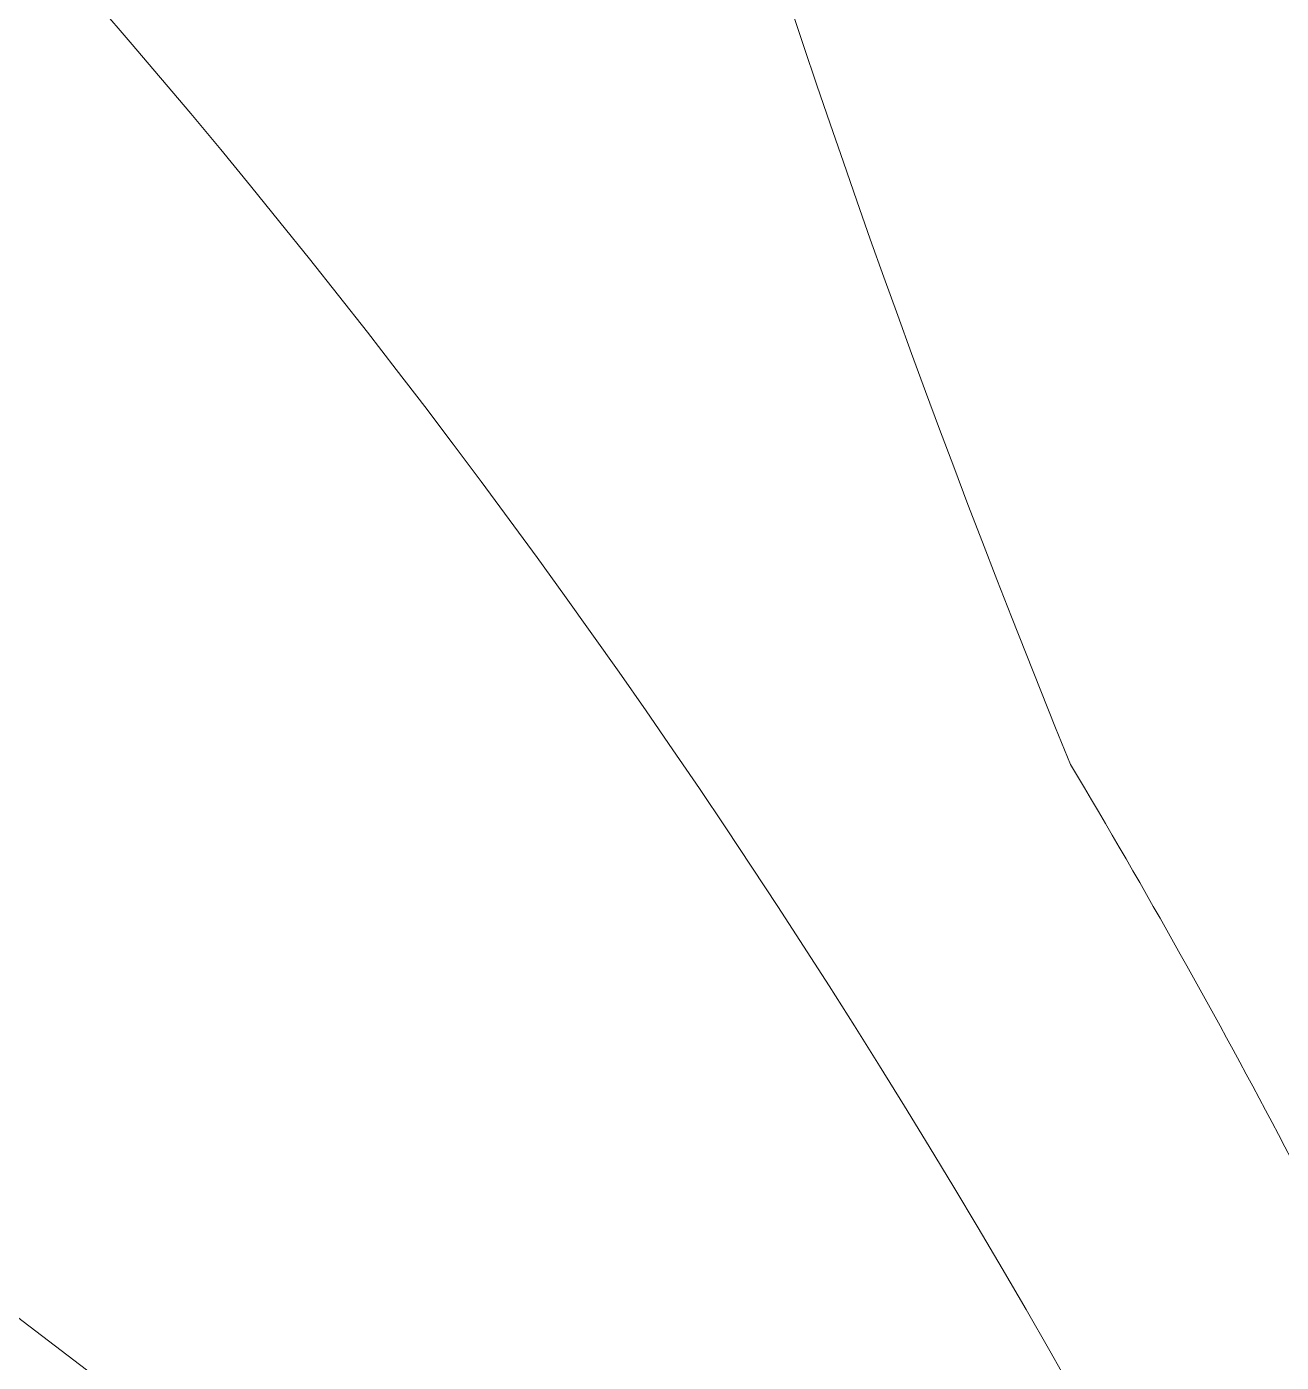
# Model space of a CAD drawing. Extents: x -491 to 5386, y -726 to 879.
# Drawn here: x -104.82 to -71.65, y 158.43 to 193.75 of the extents above; entities that cross this region are included whole.
import ezdxf

# ---------------------------------------------------------------- set-up
doc = ezdxf.new("R2010")
doc.units = 0
doc.header["$MEASUREMENT"] = 0
doc.layers.add('Layer 1', color=7, linetype='Continuous', lineweight=0)

# ---------------------------------------------------------------- blocks, each defined once
blk = doc.blocks.new('Block_0')
at = {"layer": 'Layer 1'}
for points, knots in [([(405.072, 643.77), (393.752, 703.51), (367.672, 752.45), (331.002, 787.61), (328.822, 789.69), (326.602, 791.73), (324.352, 793.72), (303.602, 812.08), (279.742, 826.25), (253.462, 835.73), (249.512, 837.16), (245.502, 838.48), (241.442, 839.69), (241.082, 839.81), (240.712, 839.91), (240.342, 840.02), (236.862, 841.05), (233.342, 841.99), (229.782, 842.85), (212.692, 847), (194.752, 849.31), (176.132, 849.65), (174.502, 849.68), (172.862, 849.7), (171.212, 849.7), (168.852, 849.7), (166.492, 849.67), (164.112, 849.6), (154.382, 849.35), (144.472, 848.57), (134.422, 847.24), (130.162, 846.68), (125.872, 846.02), (121.552, 845.26), (120.662, 845.11), (119.762, 844.95), (118.872, 844.78), (116.322, 844.32), (113.772, 843.82), (111.212, 843.27), (109.962, 843.02), (108.712, 842.75), (107.462, 842.47), (74.542, 835.14), (45.042, 821.4), (18.392, 802.29), (16.502, 800.93), (14.622, 799.55), (12.762, 798.13), (12.352, 797.83), (11.952, 797.52), (11.552, 797.21), (9.542, 795.67), (7.542, 794.1), (5.562, 792.49), (-7.878, 781.6), (-20.578, 769.29), (-32.598, 755.71), (-46.438, 768.66), (-56.958, 779.01), (-68.008, 788.76), (-78.678, 798.18), (-90.378, 806.6), (-102.878, 813.94), (-105.658, 815.58), (-108.478, 817.17), (-111.328, 818.7), (-121.658, 824.22), (-132.458, 829.04), (-143.608, 833.13), (-145.878, 833.97), (-148.168, 834.77), (-150.468, 835.54), (-153.378, 836.52), (-156.298, 837.44), (-159.248, 838.31), (-161.668, 839.04), (-164.108, 839.72), (-166.558, 840.38), (-168.268, 840.83), (-169.988, 841.27), (-171.708, 841.69), (-174.368, 842.35), (-177.048, 842.96), (-179.728, 843.53), (-185.318, 844.72), (-190.948, 845.74), (-196.618, 846.57), (-197.988, 846.77), (-199.368, 846.97), (-200.738, 847.14), (-205.608, 847.79), (-210.498, 848.3), (-215.408, 848.67), (-217.188, 848.81), (-218.978, 848.93), (-220.758, 849.02), (-225.758, 849.31), (-230.758, 849.45), (-235.768, 849.45), (-236.798, 849.45), (-237.818, 849.44), (-238.848, 849.43), (-239.848, 849.42), (-240.848, 849.4), (-241.848, 849.38), (-247.528, 849.25), (-253.198, 848.94), (-258.858, 848.43), (-260.218, 848.32), (-261.568, 848.18), (-262.918, 848.04), (-267.818, 847.53), (-272.708, 846.88), (-277.568, 846.08), (-278.908, 845.86), (-280.238, 845.64), (-281.568, 845.39), (-288.588, 844.13), (-295.568, 842.56), (-302.468, 840.68), (-304.478, 840.14), (-306.478, 839.56), (-308.478, 838.97), (-313.828, 837.36), (-319.138, 835.56), (-324.378, 833.57), (-325.888, 833), (-327.388, 832.41), (-328.888, 831.81), (-334.478, 829.55), (-339.988, 827.07), (-345.408, 824.36), (-348.608, 822.76), (-351.768, 821.09), (-354.898, 819.33), (-386.188, 801.77), (-413.988, 776.21), (-435.218, 741.78), (-436.888, 739.06), (-438.528, 736.29), (-440.118, 733.47), (-445.288, 724.28), (-450.008, 714.51), (-454.228, 704.13), (-458.398, 693.9), (-462.078, 683.09), (-465.208, 671.67), (-466.668, 666.4), (-467.998, 660.99), (-469.218, 655.46), (-490.848, 557.08), (-465.798, 468.7), (-416.048, 385.49), (-393.468, 347.72), (-368.018, 313.17), (-340.128, 281.34), (-334.298, 274.67), (-328.358, 268.13), (-322.308, 261.7), (-302.808, 240.96), (-282.248, 221.43), (-260.758, 202.93), (-229.308, 175.88), (-195.888, 151.06), (-160.918, 128.02), (-154.638, 123.88), (-148.308, 119.8), (-141.928, 115.77), (-135.758, 111.88), (-129.538, 108.03), (-123.278, 104.24), (-115.628, 99.59), (-107.908, 95.02), (-100.128, 90.52), (-97.648, 89.07), (-95.148, 87.64), (-92.648, 86.22), (-85.968, 82.4), (-79.238, 78.63), (-72.468, 74.91), (-69.678, 73.37), (-66.878, 71.84), (-64.078, 70.33), (-61.798, 69.09), (-59.518, 67.86), (-57.238, 66.65), (-55.688, 65.81), (-54.148, 64.99), (-52.588, 64.16), (-50.498, 63.05), (-48.388, 61.94), (-46.288, 60.83), (-43.188, 59.21), (-39.048, 58.47), (-34.718, 58.47), (-33.818, 58.47), (-32.898, 58.5), (-31.988, 58.57), (-27.038, 58.91), (-22.078, 60.15), (-18.368, 62.07), (-18.348, 62.08), (-18.328, 62.09), (-18.308, 62.1), (-8.768, 67.03), (0.702, 72.05), (10.092, 77.18), (12.052, 78.25), (14.002, 79.32), (15.952, 80.4), (30.572, 88.47), (44.992, 96.79), (59.182, 105.39), (63.092, 107.75), (66.972, 110.13), (70.842, 112.55), (74.492, 114.8), (78.122, 117.09), (81.742, 119.4), (84.872, 121.39), (87.982, 123.4), (91.082, 125.42), (103.272, 133.36), (115.272, 141.53), (127.062, 149.96), (131.092, 152.82), (135.102, 155.73), (139.082, 158.67), (209.442, 210.48), (272.212, 271.43), (323.812, 345.35), (386.032, 434.46), (426.482, 530.75), (405.072, 643.77)], [0, 0, 0, 0, 1, 1, 1, 2, 2, 2, 3, 3, 3, 4, 4, 4, 5, 5, 5, 6, 6, 6, 7, 7, 7, 8, 8, 8, 9, 9, 9, 10, 10, 10, 11, 11, 11, 12, 12, 12, 13, 13, 13, 14, 14, 14, 15, 15, 15, 16, 16, 16, 17, 17, 17, 18, 18, 18, 19, 19, 19, 20, 20, 20, 21, 21, 21, 22, 22, 22, 23, 23, 23, 24, 24, 24, 25, 25, 25, 26, 26, 26, 27, 27, 27, 28, 28, 28, 29, 29, 29, 30, 30, 30, 31, 31, 31, 32, 32, 32, 33, 33, 33, 34, 34, 34, 35, 35, 35, 36, 36, 36, 37, 37, 37, 38, 38, 38, 39, 39, 39, 40, 40, 40, 41, 41, 41, 42, 42, 42, 43, 43, 43, 44, 44, 44, 45, 45, 45, 46, 46, 46, 47, 47, 47, 48, 48, 48, 49, 49, 49, 50, 50, 50, 51, 51, 51, 52, 52, 52, 53, 53, 53, 54, 54, 54, 55, 55, 55, 56, 56, 56, 57, 57, 57, 58, 58, 58, 59, 59, 59, 60, 60, 60, 61, 61, 61, 62, 62, 62, 63, 63, 63, 64, 64, 64, 65, 65, 65, 66, 66, 66, 67, 67, 67, 68, 68, 68, 69, 69, 69, 70, 70, 70, 71, 71, 71, 72, 72, 72, 73, 73, 73, 74, 74, 74, 75, 75, 75, 76, 76, 76, 77, 77, 77, 78, 78, 78, 78]), ([(-66.468, 153.68), (-69.648, 160.77), (-73.268, 167.61), (-77.218, 174.24), (-94.138, 215.64), (-104.248, 266.37), (-98.098, 307.2), (-95.948, 321.5), (-92.548, 335.74), (-88.438, 349.91), (-80.988, 352.34), (-73.938, 355.55), (-67.368, 359.48), (-70.878, 292.3), (-69.248, 223.99), (-60.198, 158.37), (-60.068, 157.48), (-59.548, 156.94), (-58.878, 156.64), (-62.038, 156.08), (-64.788, 153.56), (-66.248, 150.47), (-66.288, 150.53), (-66.318, 150.6), (-66.348, 150.66), (-66.008, 151.56), (-65.988, 152.6), (-66.468, 153.68)], [0, 0, 0, 0, 1, 1, 1, 2, 2, 2, 3, 3, 3, 4, 4, 4, 5, 5, 5, 6, 6, 6, 7, 7, 7, 8, 8, 8, 9, 9, 9, 9]), ([(-189.338, 252.46), (-137.588, 235.51), (-97.678, 197.7), (-72.958, 149.89), (-72.838, 149.65), (-72.668, 149.53), (-72.528, 149.35), (-76.218, 149.16), (-79.788, 147.49), (-81.948, 143.88), (-82.308, 143.27), (-82.478, 142.59), (-82.718, 141.93), (-138.398, 187.88), (-200.728, 225), (-267.428, 252.19), (-271.568, 256.09), (-275.638, 260.02), (-279.648, 263.98), (-249.188, 262.38), (-218.608, 262.04), (-189.338, 252.46)], [0, 0, 0, 0, 1, 1, 1, 2, 2, 2, 3, 3, 3, 4, 4, 4, 5, 5, 5, 6, 6, 6, 7, 7, 7, 7]), ([(-83.258, 135.83), (-82.948, 133.9), (-82.318, 132.01), (-81.228, 130.38), (-82.128, 130.06), (-83.028, 129.71), (-83.838, 129.18), (-85.388, 128.17), (-86.708, 126.84), (-87.688, 125.33), (-90.578, 125.34), (-93.438, 125.4), (-96.288, 125.53), (-148.158, 156.33), (-193.368, 188.11), (-233.318, 221.79), (-240.918, 228.2), (-248.328, 234.67), (-255.558, 241.22), (-194.178, 213.04), (-136.938, 177.98), (-83.258, 135.83)], [0, 0, 0, 0, 1, 1, 1, 2, 2, 2, 3, 3, 3, 4, 4, 4, 5, 5, 5, 6, 6, 6, 7, 7, 7, 7])]:
    blk.add_open_spline(points, degree=3, knots=knots, dxfattribs=at)

msp = doc.modelspace()

# ---------------------------------------------------------------- block references
at = {"layer": 'Layer 1'}
msp.add_blockref('Block_0', (0, 0), dxfattribs=at)

doc.saveas('drawing.dxf')
